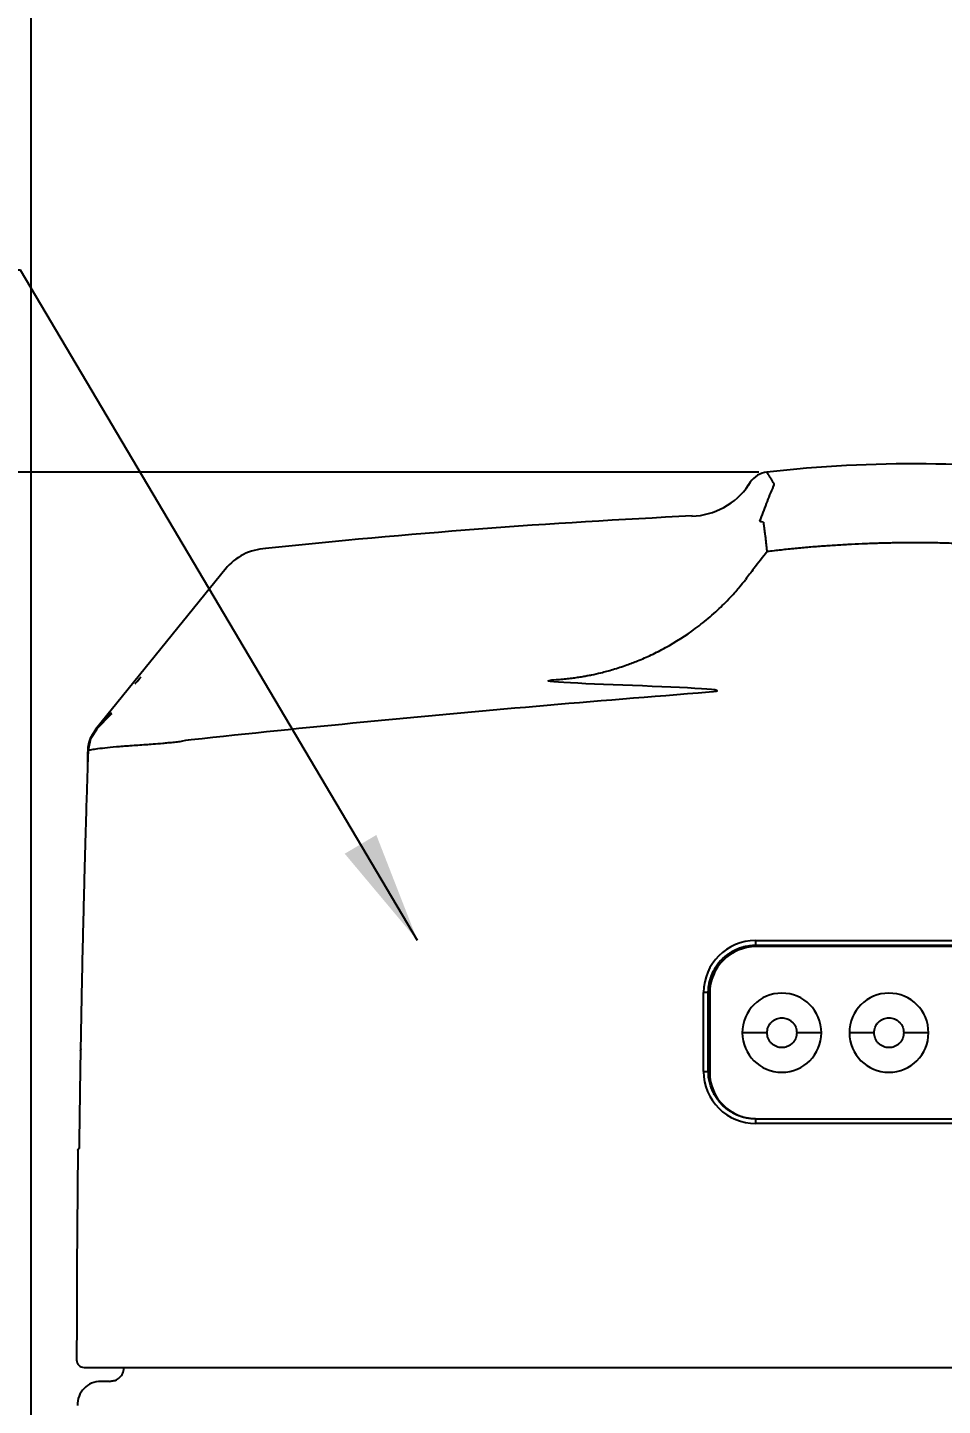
# Model space of a CAD drawing. Extents: x -4358 to 1981, y -50 to 2478.
# Drawn here: x -4107.8 to -3911.2, y 622.4 to 918.3 of the extents above; entities that cross this region are included whole.
import ezdxf

# ---------------------------------------------------------------- set-up
doc = ezdxf.new("R2010")
doc.units = 0
doc.header["$LTSCALE"] = 20
doc.header["$MEASUREMENT"] = 0
doc.layers.get('0').update_dxf_attribs({"linetype": 'CONTINUOUS'})
doc.layers.get('DEFPOINTS').update_dxf_attribs({"linetype": 'CONTINUOUS'})
doc.layers.add('6', color=6, linetype='CONTINUOUS')
doc.styles.get("Standard").update_dxf_attribs({"font": 'NanumGothic.ttf'})
doc.dimstyles.get("Standard").update_dxf_attribs({"dimtxt": 2.7, "dimasz": 2.5, "dimexe": 1.5, "dimexo": 1.5, "dimgap": 1.5, "dimtad": 1, "dimdec": 0, "dimlfac": 10, "dimzin": 0, "dimdsep": 46, "dimtxsty": 'Standard', "dimcen": 0, "dimclrt": 2, "dimadec": 0, "dimazin": 0, "dimtfac": 1, "dimtdec": 0, "dimtmove": 0, "dimatfit": 3, "dimfxl": 0, "dimtolj": 1, "dimtzin": 0, "dimarcsym": 0})

# ---------------------------------------------------------------- blocks, each defined once
blk = doc.blocks.new('*D64')
at = {"color": 3, "lineweight": -2}
for p, q in [((-3950.7, 822.85), (-4336.36, 822.85)), ((-4330.36, 798.85), (-4330.36, 585.3)), ((-4330.36, 321.62), (-4330.36, 535.17)), ((-4108.87, 297.62), (-4336.36, 297.62))]:
    blk.add_line(p, q, dxfattribs=at)
at = {"color": 3}
for points in [[(-4334.36, 798.85), (-4326.36, 798.85), (-4330.36, 822.85)], [(-4334.36, 321.62), (-4326.36, 321.62), (-4330.36, 297.62)]]:
    blk.add_solid(points, dxfattribs=at)
at = {"layer": 'DEFPOINTS', "color": 0}
for p in [(-3948.9, 822.85), (-4330.36, 297.62), (-4107.07, 297.62)]:
    blk.add_point(p, dxfattribs=at)
at = {"color": 2, "insert": (-4330.36, 560.24), "char_height": 24, "attachment_point": 5}
blk.add_mtext('\\A1;520', dxfattribs=at)
blk = doc.blocks.new('*D58')
at = {"color": 3, "lineweight": -2}
for p, q in [((-3441.69, 710.82), (-3441.69, 70.52)), ((-4107.07, 295.82), (-4107.07, 70.52)), ((-4083.07, 76.52), (-3465.69, 76.52))]:
    blk.add_line(p, q, dxfattribs=at)
at = {"color": 3}
for points in [[(-4083.07, 80.52), (-4083.07, 72.52), (-4107.07, 76.52)], [(-3465.69, 80.52), (-3465.69, 72.52), (-3441.69, 76.52)]]:
    blk.add_solid(points, dxfattribs=at)
at = {"layer": 'DEFPOINTS', "color": 0}
for p in [(-3441.69, 712.62), (-4107.07, 297.62), (-3441.69, 76.52)]:
    blk.add_point(p, dxfattribs=at)
at = {"color": 2, "insert": (-3776.63, 101.59), "char_height": 24, "attachment_point": 5}
blk.add_mtext('\\A1;665', dxfattribs=at)

msp = doc.modelspace()

# ---------------------------------------------------------------- linework, layer by layer
for p, q in [((-3952.53, 820.67), (-3953, 819.98)), ((-4089.86, 770.84), (-4092.95, 767.63)), ((-3951.4, 722.27), (-3871.4, 722.27)), ((-3951.4, 722.27), (-3951.4, 721.27)), ((-3951.4, 721.27), (-3871.4, 721.27)), ((-3871.25, 720.97), (-3951.25, 720.97)), ((-3962.55, 694.14), (-3962.55, 711.14)), ((-3961.55, 711.12), (-3962.55, 711.14)), ((-3961.25, 710.97), (-3961.25, 693.97)), ((-3948.94, 702.47), (-3954.25, 702.47)), ((-3937.25, 702.47), (-3942.55, 702.47)), ((-3925.94, 702.47), (-3931.25, 702.47)), ((-3914.25, 702.47), (-3919.55, 702.47)), ((-4096.38, 698.99), (-4096.42, 698.65)), ((-3962.55, 694.14), (-3961.55, 694.12)), ((-3951.4, 683.97), (-3951.4, 682.97)), ((-3951.25, 683.97), (-3871.25, 683.97)), ((-3871.4, 682.97), (-3951.4, 682.97)), ((-4096.84, 677.54), (-4096.88, 677.48)), ((-4096.95, 677.35), (-4096.96, 677.34)), ((-4096.93, 677.4), (-4096.91, 677.46)), ((-4087.08, 630.44), (-4087.07, 630.62)), ((-4090.3, 627.62), (-4092.07, 627.62))]:
    msp.add_line(p, q)
at = {"flags": 128}
for points in [[(-4065.12, 802.23), (-4077.92, 786.41), (-4093.18, 767.55)], [(-4093.1, 767.64), (-4094.32, 765.62), (-4094.8, 763.3)], [(-4092.93, 767.64), (-4094.24, 765.57), (-4094.76, 763.17)], [(-4096.72, 677.62), (-4096.82, 677.55), (-4096.88, 677.48)], [(-4096.97, 677.27), (-4096.96, 677.34), (-4096.96, 677.34)], [(-4096.91, 677.45), (-4096.91, 677.45), (-4096.96, 677.34)]]:
    msp.add_lwpolyline(points, dxfattribs=at)
for centre, radius, start, end in [((-3948.39, 817.88), 5, 95.892, 146.3155), ((-3917.25, 540.62), 284, 82.5947, 96.4081), ((-3965.4, 828.41), 15, 271.2292, 326.3132), ((-3888.4, -799.18), 1614.42, 92.71938, 95.9834), ((-4055.97, 794.46), 12, 93.1209, 141.0266), ((-3951.4, 711.12), 11.15, 90.0014, 179.8938), ((-3951.25, 710.97), 10, 90, 180), ((-3945.75, 702.47), 8.5, 0, 180), ((-3922.75, 702.47), 8.5, 360, 180), ((-3945.75, 702.47), 8.5, 180, 0), ((-3922.75, 702.47), 8.5, 180, 0), ((-3951.4, 694.12), 11.15, 179.921, 269.9979), ((-3951.25, 693.97), 10, 180, 270), ((-4095.65, 632.22), 1.6, 179.9771, 270), ((-4092.07, 622.62), 5, 90, 182)]:
    msp.add_arc(centre, radius, start, end)
for points, knots in [([(-3947.4, 820.33), (-3947.46, 820.43), (-3947.59, 820.64), (-3947.77, 820.92), (-3947.93, 821.18), (-3948.07, 821.42), (-3948.19, 821.61), (-3948.3, 821.79), (-3948.4, 821.95), (-3948.5, 822.12), (-3948.6, 822.28), (-3948.71, 822.47), (-3948.84, 822.67), (-3948.92, 822.81), (-3948.95, 822.86), (-3948.94, 822.85), (-3948.94, 822.84)], [0, 0, 0, 0, 0.062684, 0.125467, 0.18835, 0.245857, 0.302725, 0.347156, 0.40119, 0.462026, 0.52319, 0.584681, 0.723171, 0.861292, 0.997769, 1, 1, 1, 1]), ([(-3950.47, 812.34), (-3950, 813.58), (-3949.53, 814.83), (-3948.8, 816.69), (-3948.56, 817.32), (-3948.05, 818.56), (-3947.8, 819.18), (-3947.51, 819.8)], [0, 0, 0, 0, 0.5, 0.5, 0.75, 0.75, 1, 1, 1, 1]), ([(-3947.47, 819.99), (-3947.46, 820.01), (-3947.45, 820.06), (-3947.43, 820.12), (-3947.42, 820.18), (-3947.41, 820.23), (-3947.4, 820.26), (-3947.4, 820.29), (-3947.4, 820.32), (-3947.4, 820.32), (-3947.4, 820.33)], [0, 0, 0, 0, 0.126092, 0.251908, 0.377429, 0.502632, 0.627504, 0.752031, 0.8762, 1, 1, 1, 1]), ([(-3949.73, 812.12), (-3949.73, 812.09), (-3949.72, 812.05), (-3949.7, 811.96), (-3949.69, 811.85), (-3949.67, 811.7), (-3949.64, 811.49), (-3949.61, 811.22), (-3949.57, 810.9), (-3949.51, 810.43), (-3949.42, 809.72), (-3949.3, 808.82), (-3949.21, 808), (-3949.15, 807.43), (-3949.11, 807.08), (-3949.08, 806.78), (-3949.04, 806.44), (-3948.99, 806.09), (-3948.96, 805.87), (-3948.94, 805.77)], [0, 0, 0, 0, 0.027287, 0.057159, 0.089676, 0.124894, 0.187184, 0.250426, 0.299478, 0.375899, 0.501153, 0.633343, 0.751412, 0.814018, 0.845262, 0.876468, 0.921924, 0.963059, 1, 1, 1, 1]), ([(-3948.94, 805.77), (-3949.88, 804.56), (-3951.43, 802.55), (-3952.98, 800.54), (-3953.59, 799.75)], [0, 0, 0, 0, 0.602294, 1, 1, 1, 1]), ([(-3906.51, 807.45), (-3907.05, 807.47), (-3908.14, 807.51), (-3909.77, 807.56), (-3911.41, 807.61), (-3913.04, 807.64), (-3914.68, 807.66), (-3916.31, 807.67), (-3917.94, 807.67), (-3919.58, 807.66), (-3921.21, 807.64), (-3922.85, 807.61), (-3924.48, 807.57), (-3926.12, 807.52), (-3928.22, 807.44), (-3930.79, 807.33), (-3933.82, 807.15), (-3936.85, 806.95), (-3939.88, 806.71), (-3942.9, 806.43), (-3945.92, 806.12), (-3947.94, 805.89), (-3948.94, 805.77)], [0, 0, 0, 0, 0.038453, 0.0769, 0.115342, 0.153781, 0.192219, 0.230656, 0.269094, 0.307535, 0.34598, 0.384431, 0.422889, 0.461355, 0.499831, 0.571322, 0.642784, 0.714228, 0.785662, 0.857095, 0.928538, 1, 1, 1, 1]), ([(-4065.3, 802.01), (-4065.3, 802.01), (-4065.3, 802.01), (-4065.3, 802.01), (-4065.3, 802.01)], [0, 0, 0, 0, 0.999885, 1, 1, 1, 1]), ([(-3994.22, 778.29), (-3993.98, 778.31), (-3993.5, 778.34), (-3992.79, 778.4), (-3992.11, 778.47), (-3991.45, 778.54), (-3990.82, 778.62), (-3990.21, 778.7), (-3989.63, 778.78), (-3989.08, 778.87), (-3988.55, 778.96), (-3988.04, 779.05), (-3987.56, 779.14), (-3987.11, 779.22), (-3986.13, 779.42), (-3984.44, 779.8), (-3981.89, 780.49), (-3979.26, 781.34), (-3976.51, 782.39), (-3973.73, 783.6), (-3969.5, 785.76), (-3965.24, 788.48), (-3961.64, 791.34), (-3959.63, 793.14), (-3958.17, 794.54), (-3956.87, 795.88), (-3955.72, 797.15), (-3954.65, 798.4), (-3953.98, 799.26), (-3953.59, 799.75)], [0, 0, 0, 0, 0.015547, 0.030569, 0.045066, 0.059038, 0.072485, 0.085409, 0.097808, 0.109683, 0.121034, 0.131861, 0.142163, 0.15194, 0.161193, 0.205527, 0.261746, 0.328436, 0.380533, 0.448143, 0.521029, 0.681467, 0.767095, 0.812621, 0.852075, 0.895406, 0.930991, 0.960665, 1, 1, 1, 1]), ([(-4084.68, 777.41), (-4084.65, 777.44), (-4084.15, 778.02), (-4083.76, 778.47), (-4083.39, 778.89)], [0, 0, 0, 0, 0.065226, 1, 1, 1, 1]), ([(-4072.63, 765.42), (-4047.95, 768.08), (-4023.23, 770.46), (-3986.13, 773.68), (-3973.75, 774.69), (-3949, 776.58), (-4006.61, 777.46), (-3994.22, 778.29)], [0, 0, 0, 0, 0.5, 0.5, 0.75, 0.75, 1, 1, 1, 1]), ([(-4093.14, 767.51), (-4092.61, 768.13), (-4091.56, 769.36), (-4090.52, 770.59), (-4089.99, 771.21)], [0, 0, 0, 0, 0.502255, 1, 1, 1, 1]), ([(-4089.99, 771.21), (-4089.97, 771.19), (-4089.93, 771.16), (-4089.8, 771.05), (-4089.73, 770.99), (-4089.72, 770.98)], [0, 0, 0, 0, 0.6245958, 0.9605697, 1, 1, 1, 1]), ([(-4089.86, 770.84), (-4089.87, 770.85), (-4089.88, 770.86), (-4089.86, 770.84), (-4089.86, 770.83)], [0, 0, 0, 0, 0.777977, 1, 1, 1, 1]), ([(-4094.8, 763.21), (-4094.8, 763.3), (-4094.79, 763.48), (-4094.76, 763.75), (-4094.73, 764.01), (-4094.69, 764.27), (-4094.63, 764.51), (-4094.58, 764.75), (-4094.51, 764.98), (-4094.44, 765.2), (-4094.37, 765.41), (-4094.29, 765.61), (-4094.21, 765.8), (-4094.13, 765.98), (-4094.04, 766.16), (-4093.95, 766.32), (-4093.87, 766.48), (-4093.78, 766.62), (-4093.69, 766.76), (-4093.61, 766.89), (-4093.52, 767.01), (-4093.44, 767.13), (-4093.36, 767.23), (-4093.28, 767.33), (-4093.21, 767.42), (-4093.16, 767.48), (-4093.14, 767.51)], [0, 0, 0, 0, 0.058471, 0.115757, 0.171793, 0.226521, 0.279887, 0.331844, 0.382351, 0.43137, 0.47887, 0.524825, 0.569213, 0.612016, 0.65322, 0.692815, 0.730796, 0.767157, 0.801897, 0.835018, 0.866522, 0.896414, 0.924701, 0.951388, 0.976485, 1, 1, 1, 1]), ([(-4092.96, 767.63), (-4093.02, 767.57), (-4093.14, 767.44), (-4093.31, 767.23), (-4093.47, 767.01), (-4093.63, 766.78), (-4093.78, 766.55), (-4093.92, 766.3), (-4094.05, 766.05), (-4094.18, 765.79), (-4094.29, 765.52), (-4094.39, 765.24), (-4094.49, 764.96), (-4094.57, 764.67), (-4094.64, 764.38), (-4094.69, 764.08), (-4094.74, 763.78), (-4094.77, 763.47), (-4094.78, 763.27), (-4094.78, 763.17)], [0, 0, 0, 0, 0.053471, 0.107796, 0.162949, 0.218903, 0.275625, 0.333078, 0.391224, 0.450021, 0.509423, 0.569381, 0.629844, 0.690756, 0.752061, 0.8137, 0.875612, 0.937733, 1, 1, 1, 1]), ([(-4094.78, 763.17), (-4094.78, 763.17), (-4094.77, 763.17), (-4094.73, 763.17), (-4094.69, 763.17), (-4094.6, 763.19), (-4094.47, 763.21), (-4094.19, 763.25), (-4093.77, 763.32), (-4092.84, 763.46), (-4091.3, 763.66), (-4088.8, 763.9), (-4085.8, 764.13), (-4083.05, 764.31), (-4080.66, 764.49), (-4079.05, 764.62), (-4077.71, 764.74), (-4076.87, 764.82), (-4076.21, 764.89), (-4075.59, 764.96), (-4075.19, 765.01), (-4075, 765.03)], [0, 0, 0, 0, 0.0124516, 0.0267976, 0.0430302, 0.0611388, 0.0984, 0.1227146, 0.1918122, 0.2472175, 0.372611, 0.4984114, 0.6244106, 0.7503194, 0.8032946, 0.8757471, 0.9146186, 0.9380565, 0.9603592, 0.9810099, 1, 1, 1, 1]), ([(-4094.78, 763.17), (-4094.84, 761.61), (-4094.94, 758.51), (-4095.1, 753.86), (-4095.24, 749.23), (-4095.33, 746.15), (-4095.37, 744.61)], [0, 0, 0, 0, 0.251267, 0.501689, 0.751266, 1, 1, 1, 1]), ([(-4095.37, 744.61), (-4095.42, 742.89), (-4095.52, 739.46), (-4095.65, 734.31), (-4095.78, 729.16), (-4095.91, 724.01), (-4096.03, 718.86), (-4096.14, 713.71), (-4096.24, 708.55), (-4096.34, 703.4), (-4096.43, 698.24), (-4096.51, 693.09), (-4096.59, 687.93), (-4096.66, 682.78), (-4096.7, 679.34), (-4096.72, 677.62)], [0, 0, 0, 0, 0.076887, 0.153779, 0.230678, 0.307583, 0.384494, 0.461411, 0.538334, 0.615263, 0.692198, 0.769139, 0.846087, 0.92304, 1, 1, 1, 1]), ([(-3961.55, 711.12), (-3961.55, 711.23), (-3961.54, 711.44), (-3961.53, 711.75), (-3961.51, 712.05), (-3961.48, 712.33), (-3961.44, 712.6), (-3961.4, 712.85), (-3961.36, 713.09), (-3961.31, 713.31), (-3961.26, 713.52), (-3961.21, 713.72), (-3961.16, 713.9), (-3961.11, 714.07), (-3961.06, 714.22), (-3961.02, 714.36), (-3960.97, 714.49), (-3960.93, 714.6), (-3960.9, 714.7), (-3960.86, 714.78), (-3960.84, 714.85), (-3960.81, 714.91), (-3960.79, 714.96), (-3960.64, 715.33), (-3960.33, 715.98), (-3959.79, 716.86), (-3959.21, 717.63), (-3958.63, 718.26), (-3958.07, 718.78), (-3957.52, 719.22), (-3956.96, 719.62), (-3956.37, 719.98), (-3955.77, 720.29), (-3955.16, 720.56), (-3954.54, 720.78), (-3953.91, 720.96), (-3953.28, 721.1), (-3952.65, 721.2), (-3952.02, 721.26), (-3951.6, 721.27), (-3951.4, 721.27)], [0, 0, 0, 0, 0.020393, 0.039924, 0.058595, 0.076406, 0.093355, 0.109443, 0.124671, 0.139037, 0.152543, 0.165188, 0.176971, 0.187894, 0.197956, 0.207157, 0.215497, 0.222977, 0.229595, 0.235352, 0.240249, 0.244284, 0.247458, 0.249772, 0.318636, 0.383274, 0.443685, 0.499869, 0.544242, 0.588126, 0.631519, 0.674421, 0.716834, 0.758756, 0.800188, 0.841131, 0.881583, 0.921545, 0.961017, 1, 1, 1, 1]), ([(-3948.94, 702.47), (-3948.9, 702.87), (-3948.83, 703.49), (-3948.43, 704.24), (-3948.02, 704.74), (-3947.51, 705.16), (-3946.77, 705.54), (-3945.75, 705.74), (-3944.73, 705.54), (-3943.98, 705.16), (-3943.47, 704.74), (-3943.06, 704.24), (-3942.66, 703.49), (-3942.6, 702.87), (-3942.55, 702.47)], [0, 0, 0, 0, 0.119722, 0.184888, 0.25, 0.315166, 0.380279, 0.5, 0.619721, 0.684888, 0.75, 0.815166, 0.880278, 1, 1, 1, 1]), ([(-3925.94, 702.47), (-3925.9, 702.87), (-3925.83, 703.49), (-3925.43, 704.24), (-3925.02, 704.74), (-3924.51, 705.16), (-3923.77, 705.54), (-3922.75, 705.74), (-3921.73, 705.54), (-3920.98, 705.16), (-3920.47, 704.74), (-3920.06, 704.24), (-3919.66, 703.49), (-3919.6, 702.87), (-3919.55, 702.47)], [0, 0, 0, 0, 0.119722, 0.184888, 0.25, 0.315166, 0.380279, 0.5, 0.619721, 0.684888, 0.75, 0.815166, 0.880278, 1, 1, 1, 1]), ([(-3942.55, 702.47), (-3942.6, 702.07), (-3942.66, 701.45), (-3943.06, 700.7), (-3943.47, 700.2), (-3943.98, 699.78), (-3944.73, 699.4), (-3945.75, 699.2), (-3946.77, 699.4), (-3947.51, 699.78), (-3948.02, 700.2), (-3948.43, 700.7), (-3948.83, 701.45), (-3948.9, 702.07), (-3948.94, 702.47)], [0, 0, 0, 0, 0.119721, 0.184887, 0.25, 0.315166, 0.380278, 0.5, 0.619722, 0.684888, 0.75, 0.815166, 0.880279, 1, 1, 1, 1]), ([(-3919.55, 702.47), (-3919.6, 702.07), (-3919.66, 701.45), (-3920.06, 700.7), (-3920.47, 700.2), (-3920.98, 699.78), (-3921.73, 699.4), (-3922.75, 699.2), (-3923.77, 699.4), (-3924.51, 699.78), (-3925.02, 700.2), (-3925.43, 700.7), (-3925.83, 701.45), (-3925.9, 702.07), (-3925.94, 702.47)], [0, 0, 0, 0, 0.119721, 0.184887, 0.25, 0.315166, 0.380278, 0.5, 0.619722, 0.684887, 0.75, 0.815166, 0.880279, 1, 1, 1, 1]), ([(-3951.4, 683.97), (-3951.51, 683.97), (-3951.72, 683.97), (-3952.05, 683.99), (-3952.37, 684.01), (-3952.69, 684.05), (-3953.02, 684.1), (-3953.34, 684.16), (-3953.66, 684.22), (-3953.98, 684.3), (-3954.3, 684.39), (-3954.61, 684.49), (-3954.93, 684.6), (-3955.24, 684.72), (-3955.54, 684.85), (-3955.84, 684.99), (-3956.14, 685.14), (-3956.44, 685.31), (-3956.72, 685.48), (-3957.01, 685.66), (-3957.28, 685.85), (-3957.56, 686.05), (-3957.82, 686.26), (-3958.08, 686.48), (-3958.33, 686.71), (-3958.6, 686.96), (-3958.88, 687.26), (-3959.18, 687.6), (-3959.47, 687.96), (-3959.75, 688.34), (-3960.02, 688.75), (-3960.27, 689.19), (-3960.51, 689.65), (-3960.73, 690.13), (-3960.94, 690.63), (-3961.11, 691.17), (-3961.26, 691.72), (-3961.39, 692.29), (-3961.48, 692.89), (-3961.54, 693.5), (-3961.54, 693.91), (-3961.55, 694.12)], [0, 0, 0, 0, 0.020323, 0.040691, 0.061104, 0.081561, 0.102064, 0.12261, 0.143202, 0.163838, 0.184519, 0.205245, 0.226016, 0.246831, 0.267691, 0.288596, 0.309545, 0.330539, 0.351578, 0.372662, 0.393791, 0.414964, 0.436182, 0.457445, 0.478753, 0.500105, 0.527381, 0.555521, 0.584526, 0.614395, 0.645128, 0.676726, 0.709188, 0.742514, 0.776705, 0.81176, 0.84768, 0.884463, 0.922111, 0.960623, 1, 1, 1, 1]), ([(-3961.25, 691.73), (-3961.21, 691.67), (-3961.07, 691.48), (-3960.94, 691.1), (-3960.91, 690.78), (-3960.9, 690.62)], [0, 0, 0, 0, 0.189179, 0.582187, 1, 1, 1, 1]), ([(-4096.72, 677.62), (-4096.79, 677.59), (-4096.86, 677.53), (-4096.95, 677.39), (-4096.98, 677.3), (-4096.98, 677.22)], [0, 0, 0, 0, 0.5, 0.5, 1, 1, 1, 1]), ([(-4096.72, 677.62), (-4096.79, 677.59), (-4096.86, 677.53), (-4096.95, 677.38), (-4096.98, 677.3), (-4096.98, 677.22)], [0, 0, 0, 0, 0.5, 0.5, 1, 1, 1, 1]), ([(-4095.65, 630.62), (-4095.65, 630.62), (-4095.53, 630.62), (-4095.06, 630.62), (-4094.71, 630.62), (-4093.79, 630.62), (-4093.22, 630.62), (-4091.88, 630.62), (-4091.11, 630.62), (-4089.41, 630.62), (-4088.47, 630.62), (-4086.47, 630.62), (-4085.4, 630.62), (-4083.18, 630.62), (-4082.02, 630.62), (-4079.66, 630.62), (-4078.45, 630.62), (-4077.25, 630.62)], [0, 0, 0, 0, 0.125, 0.125, 0.25, 0.25, 0.375, 0.375, 0.5, 0.5, 0.625, 0.625, 0.75, 0.75, 0.875, 0.875, 1, 1, 1, 1]), ([(-4090.3, 627.62), (-4090.03, 627.66), (-4089.77, 627.69), (-4089.5, 627.73), (-4089.5, 627.73), (-4089.5, 627.73), (-4089.5, 627.73), (-4089.32, 627.75), (-4088.76, 627.83), (-4087.97, 628.4), (-4087.27, 629.31), (-4087.14, 630.06), (-4087.08, 630.44)], [-0.2051, -0.2051, -0.2051, -0.2051, 0, 0, 0, 0, 0, 0, 0.138039, 0.42536, 0.712681, 1, 1, 1, 1])]:
    msp.add_open_spline(points, degree=3, knots=knots)
for points, degree in [([(-3947.51, 819.8), (-3947.5, 819.84), (-3947.5, 819.87), (-3947.49, 819.9)], 3), ([(-3947.47, 819.99), (-3947.48, 819.96), (-3947.48, 819.93), (-3947.49, 819.9)], 3), ([(-3949.73, 812.12), (-3950.12, 812.13), (-3950.52, 812.2), (-3950.47, 812.34)], 3), ([(-4093.14, 767.51), (-4093.07, 767.46)], 1), ([(-4092.93, 767.6), (-4092.96, 767.63)], 1), ([(-4075, 765.03), (-4074.21, 765.2), (-4073.42, 765.33), (-4072.63, 765.42)], 3), ([(-4094.87, 760.58), (-4094.8, 763.21)], 1), ([(-4094.8, 763.2), (-4094.8, 763.21)], 1), ([(-3961.55, 694.12), (-3961.55, 699.79), (-3961.55, 705.45), (-3961.55, 711.12)], 3), ([(-4096.42, 698.65), (-4096.42, 698.73)], 1), ([(-4096.72, 677.62), (-4096.72, 677.62), (-4096.72, 677.62), (-4096.72, 677.62)], 3), ([(-4096.98, 677.22), (-4097.15, 662.22), (-4097.24, 647.22), (-4097.25, 632.22)], 3), ([(-4096.98, 677.22), (-4096.98, 677.22), (-4096.98, 677.22), (-4096.98, 677.22)], 3), ([(-4096.98, 677.22), (-4096.98, 677.22), (-4096.98, 677.22), (-4096.98, 677.22)], 3), ([(-4077.25, 630.62), (-3986.33, 630.62), (-3965.42, 630.62), (-3874.51, 630.62)], 3)]:
    msp.add_open_spline(points, degree=degree)
at = {"layer": '6'}
msp.add_lwpolyline([(-3107.07, 2222.65), (-4107.07, 2222.65), (-4107.07, 297.62), (-2179.57, 297.62), (-2179.57, 1322.62)], dxfattribs=at)

# ---------------------------------------------------------------- dimensions: what is measured, and where the dimension line sits
dim = msp.add_linear_dim(base=(-4330.36, 297.62), p1=(-3948.9, 822.85), p2=(-4107.07, 297.62), angle=90, text='520', dimstyle='Standard', override={"dimscale": 1.2, "dimtxt": 20, "dimasz": 20, "dimexe": 5, "dimgap": 10, "dimtih": 1, "dimtoh": 1, "dimlfac": 1, "dimzin": 12, "dimclrd": 3, "dimclre": 3, "dimazin": 2, "dimarcsym": 1})
dim.commit()
dim.dimension.update_dxf_attribs({"geometry": '*D64', "text_midpoint": (-4330.36, 560.24), "dimtype": 160})
dim = msp.add_linear_dim(base=(-3441.69, 76.52), p1=(-4107.07, 297.62), p2=(-3441.69, 712.62), dimstyle='Standard', override={"dimscale": 1.2, "dimtxt": 20, "dimasz": 20, "dimexe": 5, "dimgap": 10, "dimtoh": 1, "dimlfac": 1, "dimzin": 12, "dimclrd": 3, "dimclre": 3, "dimazin": 2, "dimarcsym": 1})
dim.commit()
dim.dimension.update_dxf_attribs({"geometry": '*D58', "text_midpoint": (-3776.63, 76.52), "dimtype": 160})

# ---------------------------------------------------------------- leaders
msp.add_leader([(-4024.03, 722.27), (-4109.31, 866.23), (-4279.37, 866.23)], dimstyle='Standard', override={"dimscale": 1.2, "dimtxt": 20, "dimasz": 20, "dimexe": 5, "dimgap": 10, "dimtad": 0, "dimtoh": 1, "dimlfac": 1, "dimzin": 12, "dimclrd": 3, "dimclre": 3, "dimazin": 2, "dimarcsym": 1})

doc.saveas('drawing.dxf')
